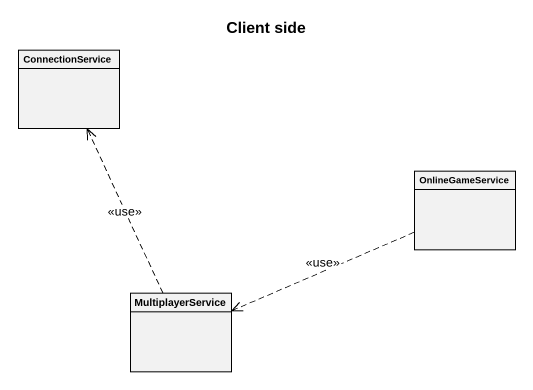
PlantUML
@startuml
title Client side
hide circle
hide empty members
class ConnectionService
class OnlineGameService
class MultiplayerService
OnlineGameService .left.> MultiplayerService : <<use>>
MultiplayerService .up.> ConnectionService : <<use>>
@enduml
